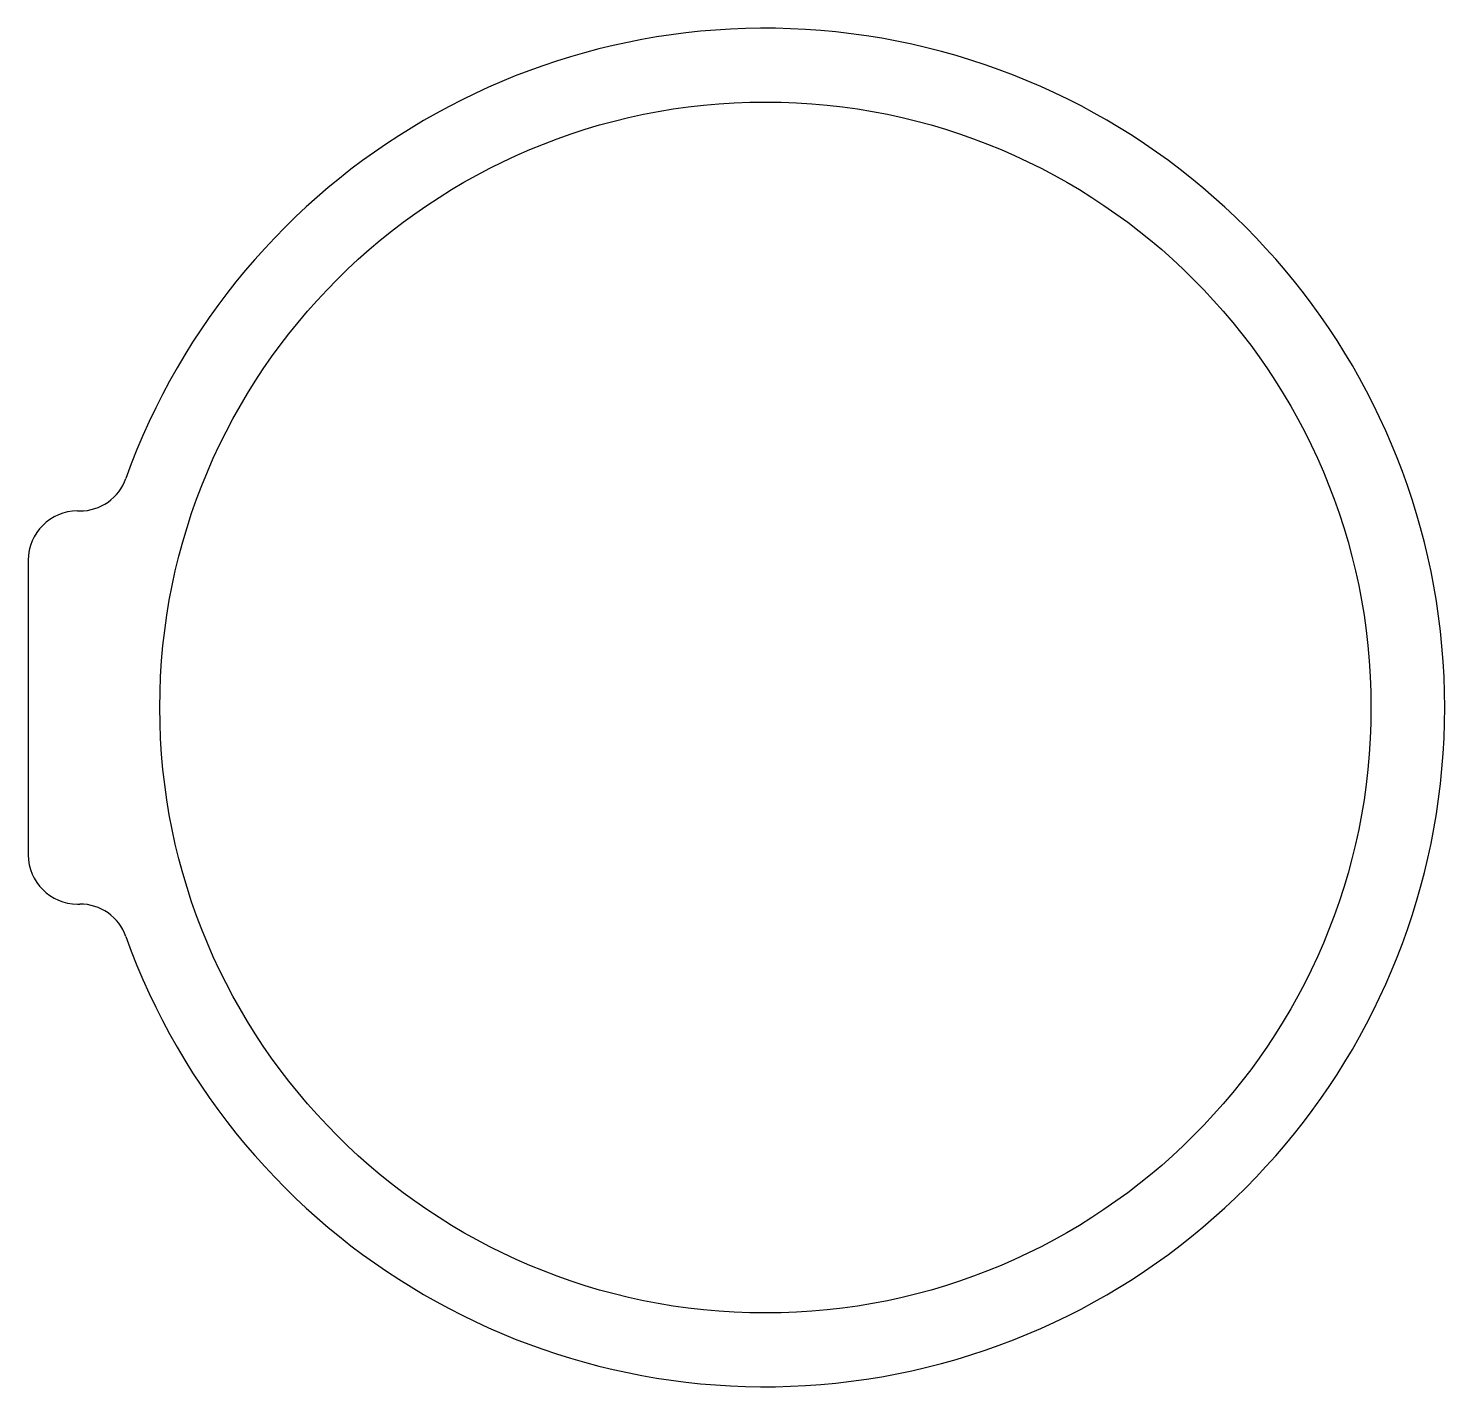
# Model space of a CAD drawing. Extents: x -7.5 to 6.9, y -6.9 to 6.9.
import ezdxf

# ---------------------------------------------------------------- set-up
doc = ezdxf.new("R2010")
doc.units = 0
doc.layers.add('VISIBLE', color=7, linetype='CONTINUOUS')

msp = doc.modelspace()

# ---------------------------------------------------------------- linework, layer by layer
at = {"layer": 'VISIBLE'}
for p, q in [((-7, 2), (-6.977, 2)), ((-7.5, 1.5), (-7.5, -1.5)), ((-7, -2), (-6.977, -2))]:
    msp.add_line(p, q, dxfattribs=at)
msp.add_circle((0, 0), 6.162, dxfattribs=at)
for centre, radius, start, end in [((0, 0), 6.912, 199.7125, 160.2875), ((-6.977, 2.5), 0.5, 270, 340.2875), ((-7, 1.5), 0.5, 90, 180), ((-7, -1.5), 0.5, 180, 270), ((-6.977, -2.5), 0.5, 19.7125, 90)]:
    msp.add_arc(centre, radius, start, end, dxfattribs=at)

doc.saveas('drawing.dxf')
